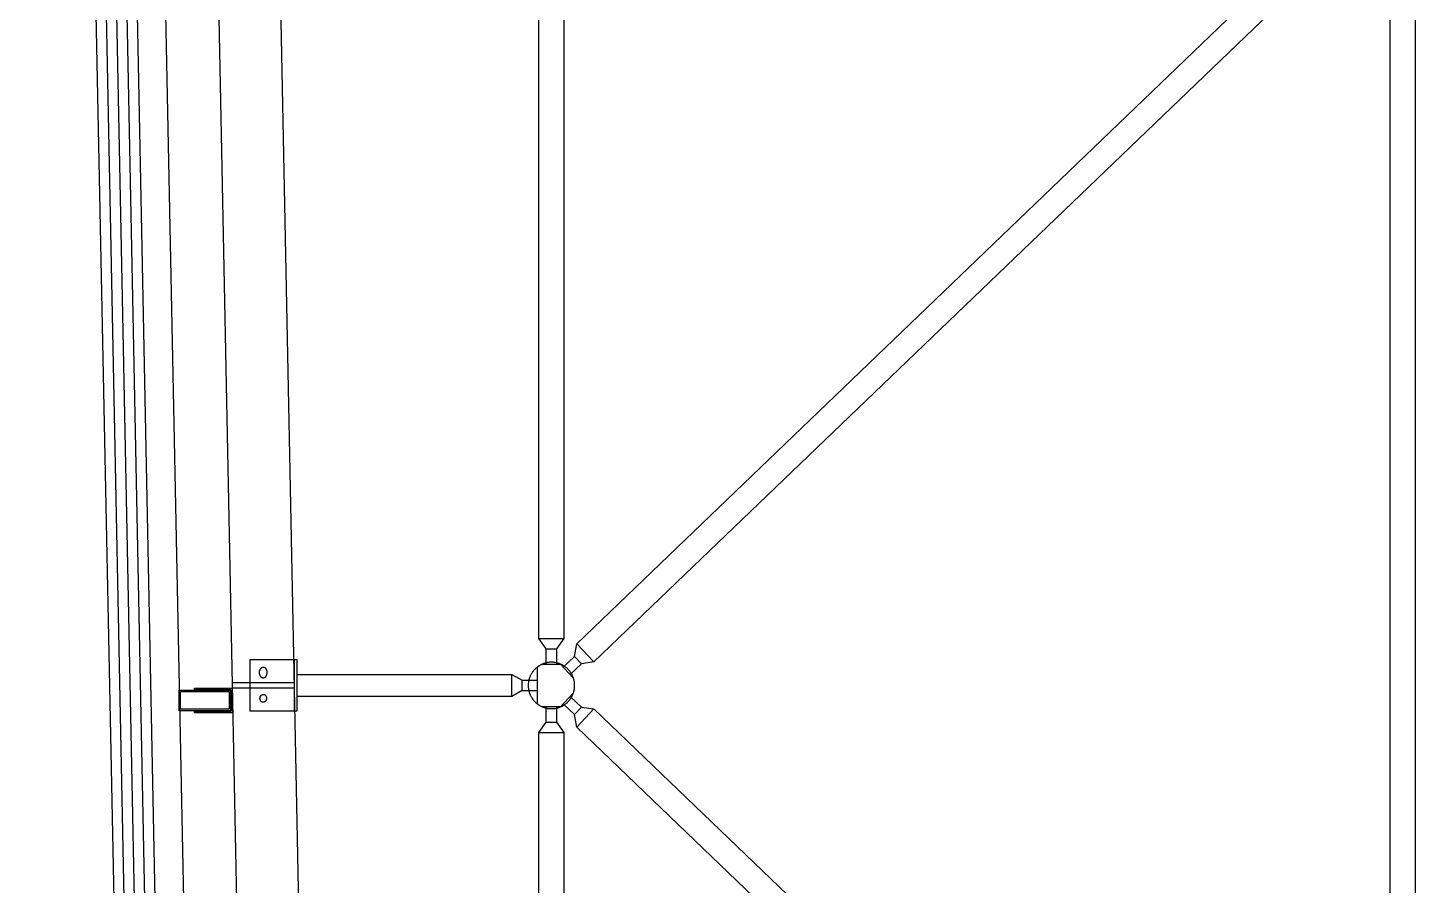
# Model space of a CAD drawing. Header units: centimetres. Extents: x 26569 to 160723, y -3143 to 14565.
# Drawn here: x 45789.2 to 45923.7, y 1422.7 to 1505.8 of the extents above; entities that cross this region are included whole.
import ezdxf

# ---------------------------------------------------------------- set-up
doc = ezdxf.new("R2010")
doc.units = ezdxf.units.CM
doc.header["$LTSCALE"] = 100
doc.linetypes.add('HIDDEN', pattern=[9.525, 6.35, -3.175])
for name, color, linetype in [('A-ELEV-01', 255, 'Continuous'), ('A-ELEV-02', 253, 'Continuous'), ('A-WALL-INSL', 249, 'Continuous'), ('A-WALL-SNWPNL', 200, 'Continuous'), ('S-STEL', 3, 'Continuous')]:
    doc.layers.add(name, color=color, linetype=linetype)
doc.linetypes.add('BATTING', pattern='A,0.00254,-2.54,[134,ltypeshp.shx,S=2.54,R=0,X=-2.54,Y=0],-5.08,[134,ltypeshp.shx,S=2.54,R=180,X=2.54,Y=0],-2.54', length=10.16254)

msp = doc.modelspace()

# ---------------------------------------------------------------- linework, layer by layer
at = {"layer": 'A-ELEV-01'}
for points in [[(45795.99, 1837.9), (45823.74, 450.4)], [(45802.73, 1758.48), (45828.1, 490.06)], [(45808.73, 1758.48), (45834.1, 490.06)], [(45810.81, 1442.32), (45809.06, 1442.32)], [(45810.81, 1441.82), (45809.06, 1441.82)]]:
    msp.add_lwpolyline(points, dxfattribs=at)
at = {"layer": 'A-ELEV-01', "linetype": 'HIDDEN', "ltscale": 0.05}
for points in [[(45815.05, 1442.32), (45810.81, 1442.32)], [(45815.07, 1441.82), (45810.81, 1441.82)]]:
    msp.add_lwpolyline(points, dxfattribs=at)
at = {"layer": 'A-ELEV-02'}
for points in [[(45839.49, 1444.12), (45839.49, 1445.62), (45838.78, 1446.62), (45838.78, 1595.85), (45839.49, 1596.85), (45839.49, 1598.35)], [(45840.49, 1598.35), (45840.49, 1596.85), (45841.2, 1595.85), (45841.2, 1446.62), (45840.49, 1445.62), (45840.49, 1444.12)], [(45921.99, 1364.95), (45921.99, 1366.45), (45921.28, 1367.45), (45921.28, 1516.68), (45921.99, 1517.68), (45921.99, 1519.18)], [(45922.99, 1519.18), (45922.99, 1517.68), (45923.7, 1516.68), (45923.7, 1367.45), (45922.99, 1366.45), (45922.99, 1364.95)], [(45838.78, 1446.62), (45841.2, 1446.62)], [(45839.49, 1445.62), (45840.49, 1445.62)], [(45842.44, 1446.09), (45844.11, 1444.35)], [(45839.06, 1444.12), (45840.92, 1444.12)], [(45840.83, 1444.15), (45842.11, 1442.82)], [(45842.21, 1444.88), (45842.9, 1444.16)], [(45812.41, 1443.47), (45812.41, 1443.47), (45812.41, 1443.48), (45812.41, 1443.49), (45812.41, 1443.5), (45812.41, 1443.51), (45812.41, 1443.51), (45812.41, 1443.52), (45812.41, 1443.53), (45812.4, 1443.54), (45812.4, 1443.55), (45812.4, 1443.55), (45812.4, 1443.56), (45812.4, 1443.57), (45812.39, 1443.58), (45812.39, 1443.59), (45812.39, 1443.6), (45812.38, 1443.6), (45812.38, 1443.61), (45812.38, 1443.62), (45812.37, 1443.63), (45812.37, 1443.63), (45812.36, 1443.64), (45812.36, 1443.65), (45812.35, 1443.66), (45812.35, 1443.67), (45812.34, 1443.67), (45812.34, 1443.68), (45812.33, 1443.69), (45812.33, 1443.69), (45812.32, 1443.7), (45812.31, 1443.71), (45812.31, 1443.71), (45812.3, 1443.72), (45812.3, 1443.73), (45812.29, 1443.73), (45812.28, 1443.74), (45812.27, 1443.74), (45812.27, 1443.75), (45812.26, 1443.75), (45812.25, 1443.76), (45812.25, 1443.76), (45812.24, 1443.77), (45812.23, 1443.77), (45812.22, 1443.78), (45812.21, 1443.78), (45812.21, 1443.78), (45812.2, 1443.79), (45812.19, 1443.79), (45812.18, 1443.79), (45812.17, 1443.8), (45812.17, 1443.8), (45812.16, 1443.8), (45812.15, 1443.8), (45812.14, 1443.81), (45812.13, 1443.81), (45812.12, 1443.81), (45812.12, 1443.81), (45812.11, 1443.81), (45812.1, 1443.81), (45812.09, 1443.81), (45812.08, 1443.82), (45812.08, 1443.82), (45812.07, 1443.82), (45812.06, 1443.82), (45812.05, 1443.82), (45812.05, 1443.82), (45812.04, 1443.82), (45812.03, 1443.81), (45812.02, 1443.81), (45812.01, 1443.81), (45812.01, 1443.81), (45812, 1443.81), (45811.99, 1443.81), (45811.98, 1443.81), (45811.97, 1443.8), (45811.96, 1443.8), (45811.96, 1443.8), (45811.95, 1443.8), (45811.94, 1443.79), (45811.93, 1443.79), (45811.92, 1443.79), (45811.92, 1443.78), (45811.91, 1443.78), (45811.9, 1443.78), (45811.89, 1443.77), (45811.88, 1443.77), (45811.88, 1443.76), (45811.87, 1443.76), (45811.86, 1443.75), (45811.85, 1443.75), (45811.85, 1443.74), (45811.84, 1443.74), (45811.83, 1443.73), (45811.83, 1443.73), (45811.82, 1443.72), (45811.81, 1443.71), (45811.81, 1443.71), (45811.8, 1443.7), (45811.8, 1443.69), (45811.79, 1443.69), (45811.78, 1443.68), (45811.78, 1443.67), (45811.77, 1443.67), (45811.77, 1443.66), (45811.76, 1443.65), (45811.76, 1443.64), (45811.75, 1443.63), (45811.75, 1443.63), (45811.75, 1443.62), (45811.74, 1443.61), (45811.74, 1443.6), (45811.74, 1443.6), (45811.73, 1443.59), (45811.73, 1443.58), (45811.73, 1443.57), (45811.72, 1443.56), (45811.72, 1443.55), (45811.72, 1443.55), (45811.72, 1443.54), (45811.72, 1443.53), (45811.72, 1443.52), (45811.71, 1443.51), (45811.71, 1443.51), (45811.71, 1443.5), (45811.71, 1443.49), (45811.71, 1443.48), (45811.71, 1443.47), (45811.71, 1443.47)], [(45811.71, 1443.17), (45811.71, 1443.47)], [(45811.71, 1443.17), (45811.71, 1443.16), (45811.71, 1443.15), (45811.71, 1443.14), (45811.71, 1443.13), (45811.71, 1443.13), (45811.71, 1443.12), (45811.72, 1443.11), (45811.72, 1443.1), (45811.72, 1443.09), (45811.72, 1443.09), (45811.72, 1443.08), (45811.72, 1443.07), (45811.73, 1443.06), (45811.73, 1443.05), (45811.73, 1443.05), (45811.74, 1443.04), (45811.74, 1443.03), (45811.74, 1443.02), (45811.75, 1443.01), (45811.75, 1443.01), (45811.75, 1443), (45811.76, 1442.99), (45811.76, 1442.98), (45811.77, 1442.97), (45811.77, 1442.97), (45811.78, 1442.96), (45811.78, 1442.95), (45811.79, 1442.95), (45811.8, 1442.94), (45811.8, 1442.93), (45811.81, 1442.93), (45811.81, 1442.92), (45811.82, 1442.91), (45811.83, 1442.91), (45811.83, 1442.9), (45811.84, 1442.89), (45811.85, 1442.89), (45811.85, 1442.88), (45811.86, 1442.88), (45811.87, 1442.87), (45811.88, 1442.87), (45811.88, 1442.86), (45811.89, 1442.86), (45811.9, 1442.86), (45811.91, 1442.85), (45811.92, 1442.85), (45811.92, 1442.84), (45811.93, 1442.84), (45811.94, 1442.84), (45811.95, 1442.83), (45811.96, 1442.83), (45811.96, 1442.83), (45811.97, 1442.83), (45811.98, 1442.83), (45811.99, 1442.82), (45812, 1442.82), (45812.01, 1442.82), (45812.01, 1442.82), (45812.02, 1442.82), (45812.03, 1442.82), (45812.04, 1442.82), (45812.05, 1442.82), (45812.05, 1442.82), (45812.06, 1442.82), (45812.07, 1442.82), (45812.08, 1442.82), (45812.08, 1442.82), (45812.09, 1442.82), (45812.1, 1442.82), (45812.11, 1442.82), (45812.12, 1442.82), (45812.12, 1442.82), (45812.13, 1442.82), (45812.14, 1442.83), (45812.15, 1442.83), (45812.16, 1442.83), (45812.17, 1442.83), (45812.17, 1442.83), (45812.18, 1442.84), (45812.19, 1442.84), (45812.2, 1442.84), (45812.21, 1442.85), (45812.21, 1442.85), (45812.22, 1442.86), (45812.23, 1442.86), (45812.24, 1442.86), (45812.25, 1442.87), (45812.25, 1442.87), (45812.26, 1442.88), (45812.27, 1442.88), (45812.27, 1442.89), (45812.28, 1442.89), (45812.29, 1442.9), (45812.3, 1442.91), (45812.3, 1442.91), (45812.31, 1442.92), (45812.31, 1442.93), (45812.32, 1442.93), (45812.33, 1442.94), (45812.33, 1442.95), (45812.34, 1442.95), (45812.34, 1442.96), (45812.35, 1442.97), (45812.35, 1442.97), (45812.36, 1442.98), (45812.36, 1442.99), (45812.37, 1443), (45812.37, 1443.01), (45812.38, 1443.01), (45812.38, 1443.02), (45812.38, 1443.03), (45812.39, 1443.04), (45812.39, 1443.05), (45812.39, 1443.05), (45812.4, 1443.06), (45812.4, 1443.07), (45812.4, 1443.08), (45812.4, 1443.09), (45812.4, 1443.09), (45812.41, 1443.1), (45812.41, 1443.11), (45812.41, 1443.12), (45812.41, 1443.13), (45812.41, 1443.13), (45812.41, 1443.14), (45812.41, 1443.15), (45812.41, 1443.16), (45812.41, 1443.17)], [(45812.41, 1443.47), (45812.41, 1443.17)], [(45815.31, 1443.13), (45836.14, 1443.13)], [(45836.14, 1443.13), (45837.14, 1442.57)], [(45836.14, 1441.01), (45836.14, 1443.13)], [(45838.64, 1440.27), (45838.64, 1443.87)], [(45806.06, 1441.82), (45806.06, 1441.67)], [(45806.76, 1441.82), (45806.76, 1441.67)], [(45837.14, 1441.57), (45836.14, 1441.01)], [(45837.14, 1442.57), (45838.64, 1442.57)], [(45837.14, 1441.57), (45837.14, 1442.57)], [(45837.14, 1441.57), (45838.64, 1441.57)], [(45836.14, 1441.01), (45815.31, 1441.01)], [(45840.83, 1439.98), (45842.11, 1441.32)], [(45806.06, 1439.57), (45806.06, 1439.42)], [(45806.76, 1439.57), (45806.76, 1439.42)], [(45839.49, 1285.78), (45839.49, 1287.28), (45838.78, 1288.28), (45838.78, 1437.52), (45839.49, 1438.52), (45839.49, 1440.02)], [(45839.06, 1440.02), (45840.92, 1440.02)], [(45840.49, 1440.02), (45840.49, 1438.52), (45841.2, 1437.52), (45841.2, 1288.28), (45840.49, 1287.28), (45840.49, 1285.78)], [(45842.21, 1439.25), (45842.9, 1439.97)], [(45842.44, 1438.04), (45844.11, 1439.79)], [(45838.78, 1437.52), (45841.2, 1437.52)], [(45839.49, 1438.52), (45840.49, 1438.52)]]:
    msp.add_lwpolyline(points, dxfattribs=at)
for points in [[(45841.13, 1443.85), (45842.21, 1444.88), (45842.44, 1446.09), (45918.37, 1518.95), (45919.58, 1519.14), (45920.67, 1520.17), (45921.36, 1519.45), (45920.28, 1518.41), (45920.05, 1517.21), (45844.11, 1444.35), (45842.9, 1444.16), (45841.82, 1443.12)], [(45810.81, 1439.57), (45810.81, 1444.57), (45815.31, 1444.57), (45815.31, 1439.57)], [(45839.99, 1444.32), (45839.94, 1444.32), (45839.89, 1444.31), (45839.84, 1444.31), (45839.79, 1444.31), (45839.74, 1444.3), (45839.69, 1444.3), (45839.63, 1444.29), (45839.58, 1444.28), (45839.53, 1444.27), (45839.48, 1444.26), (45839.43, 1444.24), (45839.37, 1444.23), (45839.32, 1444.21), (45839.27, 1444.2), (45839.22, 1444.18), (45839.16, 1444.16), (45839.11, 1444.14), (45839.06, 1444.11), (45839.01, 1444.09), (45838.96, 1444.06), (45838.91, 1444.04), (45838.86, 1444.01), (45838.81, 1443.98), (45838.76, 1443.95), (45838.71, 1443.92), (45838.67, 1443.88), (45838.62, 1443.85), (45838.57, 1443.81), (45838.53, 1443.78), (45838.49, 1443.74), (45838.44, 1443.7), (45838.4, 1443.66), (45838.36, 1443.62), (45838.32, 1443.57), (45838.28, 1443.53), (45838.25, 1443.48), (45838.21, 1443.44), (45838.17, 1443.39), (45838.14, 1443.35), (45838.11, 1443.3), (45838.08, 1443.25), (45838.05, 1443.2), (45838.02, 1443.15), (45837.99, 1443.1), (45837.97, 1443.05), (45837.94, 1443), (45837.92, 1442.95), (45837.9, 1442.89), (45837.88, 1442.84), (45837.86, 1442.79), (45837.84, 1442.74), (45837.83, 1442.69), (45837.81, 1442.63), (45837.8, 1442.58), (45837.79, 1442.53), (45837.78, 1442.48), (45837.77, 1442.42), (45837.76, 1442.37), (45837.76, 1442.32), (45837.75, 1442.27), (45837.75, 1442.22), (45837.74, 1442.17), (45837.74, 1442.12), (45837.74, 1442.07), (45837.74, 1442.02), (45837.74, 1441.97), (45837.75, 1441.92), (45837.75, 1441.86), (45837.76, 1441.81), (45837.76, 1441.76), (45837.77, 1441.71), (45837.78, 1441.66), (45837.79, 1441.6), (45837.8, 1441.55), (45837.81, 1441.5), (45837.83, 1441.45), (45837.84, 1441.39), (45837.86, 1441.34), (45837.88, 1441.29), (45837.9, 1441.24), (45837.92, 1441.19), (45837.94, 1441.13), (45837.97, 1441.08), (45837.99, 1441.03), (45838.02, 1440.98), (45838.05, 1440.93), (45838.08, 1440.88), (45838.11, 1440.83), (45838.14, 1440.79), (45838.17, 1440.74), (45838.21, 1440.69), (45838.25, 1440.65), (45838.28, 1440.6), (45838.32, 1440.56), (45838.36, 1440.52), (45838.4, 1440.48), (45838.44, 1440.43), (45838.49, 1440.4), (45838.53, 1440.36), (45838.57, 1440.32), (45838.62, 1440.28), (45838.67, 1440.25), (45838.71, 1440.22), (45838.76, 1440.18), (45838.81, 1440.15), (45838.86, 1440.12), (45838.91, 1440.09), (45838.96, 1440.07), (45839.01, 1440.04), (45839.06, 1440.02), (45839.11, 1440), (45839.16, 1439.97), (45839.22, 1439.95), (45839.27, 1439.94), (45839.32, 1439.92), (45839.37, 1439.9), (45839.43, 1439.89), (45839.48, 1439.88), (45839.53, 1439.86), (45839.58, 1439.85), (45839.63, 1439.84), (45839.69, 1439.84), (45839.74, 1439.83), (45839.79, 1439.83), (45839.84, 1439.82), (45839.89, 1439.82), (45839.94, 1439.82), (45839.99, 1439.82), (45840.04, 1439.82), (45840.09, 1439.82), (45840.14, 1439.82), (45840.19, 1439.83), (45840.25, 1439.83), (45840.3, 1439.84), (45840.35, 1439.84), (45840.4, 1439.85), (45840.45, 1439.86), (45840.51, 1439.88), (45840.56, 1439.89), (45840.61, 1439.9), (45840.66, 1439.92), (45840.72, 1439.94), (45840.77, 1439.95), (45840.82, 1439.97), (45840.87, 1440), (45840.92, 1440.02), (45840.97, 1440.04), (45841.03, 1440.07), (45841.08, 1440.09), (45841.13, 1440.12), (45841.17, 1440.15), (45841.22, 1440.18), (45841.27, 1440.22), (45841.32, 1440.25), (45841.36, 1440.28), (45841.41, 1440.32), (45841.45, 1440.36), (45841.5, 1440.4), (45841.54, 1440.43), (45841.58, 1440.48), (45841.62, 1440.52), (45841.66, 1440.56), (45841.7, 1440.6), (45841.74, 1440.65), (45841.77, 1440.69), (45841.81, 1440.74), (45841.84, 1440.79), (45841.88, 1440.83), (45841.91, 1440.88), (45841.94, 1440.93), (45841.96, 1440.98), (45841.99, 1441.03), (45842.02, 1441.08), (45842.04, 1441.13), (45842.06, 1441.19), (45842.08, 1441.24), (45842.1, 1441.29), (45842.12, 1441.34), (45842.14, 1441.39), (45842.16, 1441.45), (45842.17, 1441.5), (45842.18, 1441.55), (45842.19, 1441.6), (45842.2, 1441.66), (45842.21, 1441.71), (45842.22, 1441.76), (45842.23, 1441.81), (45842.23, 1441.86), (45842.24, 1441.92), (45842.24, 1441.97), (45842.24, 1442.02), (45842.24, 1442.07), (45842.24, 1442.12), (45842.24, 1442.17), (45842.24, 1442.22), (45842.23, 1442.27), (45842.23, 1442.32), (45842.22, 1442.37), (45842.21, 1442.42), (45842.2, 1442.48), (45842.19, 1442.53), (45842.18, 1442.58), (45842.17, 1442.63), (45842.16, 1442.69), (45842.14, 1442.74), (45842.12, 1442.79), (45842.1, 1442.84), (45842.08, 1442.89), (45842.06, 1442.95), (45842.04, 1443), (45842.02, 1443.05), (45841.99, 1443.1), (45841.96, 1443.15), (45841.94, 1443.2), (45841.91, 1443.25), (45841.88, 1443.3), (45841.84, 1443.35), (45841.81, 1443.39), (45841.77, 1443.44), (45841.74, 1443.48), (45841.7, 1443.53), (45841.66, 1443.57), (45841.62, 1443.62), (45841.58, 1443.66), (45841.54, 1443.7), (45841.5, 1443.74), (45841.45, 1443.78), (45841.41, 1443.81), (45841.36, 1443.85), (45841.32, 1443.88), (45841.27, 1443.92), (45841.22, 1443.95), (45841.17, 1443.98), (45841.13, 1444.01), (45841.08, 1444.04), (45841.03, 1444.06), (45840.97, 1444.09), (45840.92, 1444.11), (45840.87, 1444.14), (45840.82, 1444.16), (45840.77, 1444.18), (45840.72, 1444.2), (45840.66, 1444.21), (45840.61, 1444.23), (45840.56, 1444.24), (45840.51, 1444.26), (45840.45, 1444.27), (45840.4, 1444.28), (45840.35, 1444.29), (45840.3, 1444.3), (45840.25, 1444.3), (45840.19, 1444.31), (45840.14, 1444.31), (45840.09, 1444.31), (45840.04, 1444.32)], [(45808.91, 1439.57), (45808.91, 1441.67), (45805.41, 1441.67), (45805.41, 1441.82), (45809.06, 1441.82), (45809.06, 1439.42), (45805.41, 1439.42), (45805.41, 1439.57)], [(45812.06, 1441.17), (45812.05, 1441.17), (45812.05, 1441.17), (45812.04, 1441.17), (45812.03, 1441.16), (45812.02, 1441.16), (45812.01, 1441.16), (45812.01, 1441.16), (45812, 1441.16), (45811.99, 1441.16), (45811.98, 1441.16), (45811.97, 1441.15), (45811.96, 1441.15), (45811.96, 1441.15), (45811.95, 1441.15), (45811.94, 1441.14), (45811.93, 1441.14), (45811.92, 1441.14), (45811.92, 1441.13), (45811.91, 1441.13), (45811.9, 1441.13), (45811.89, 1441.12), (45811.88, 1441.12), (45811.88, 1441.11), (45811.87, 1441.11), (45811.86, 1441.1), (45811.85, 1441.1), (45811.85, 1441.09), (45811.84, 1441.09), (45811.83, 1441.08), (45811.83, 1441.08), (45811.82, 1441.07), (45811.81, 1441.06), (45811.81, 1441.06), (45811.8, 1441.05), (45811.8, 1441.04), (45811.79, 1441.04), (45811.78, 1441.03), (45811.78, 1441.02), (45811.77, 1441.02), (45811.77, 1441.01), (45811.76, 1441), (45811.76, 1440.99), (45811.75, 1440.98), (45811.75, 1440.98), (45811.75, 1440.97), (45811.74, 1440.96), (45811.74, 1440.95), (45811.74, 1440.95), (45811.73, 1440.94), (45811.73, 1440.93), (45811.73, 1440.92), (45811.72, 1440.91), (45811.72, 1440.9), (45811.72, 1440.9), (45811.72, 1440.89), (45811.72, 1440.88), (45811.72, 1440.87), (45811.71, 1440.86), (45811.71, 1440.86), (45811.71, 1440.85), (45811.71, 1440.84), (45811.71, 1440.83), (45811.71, 1440.82), (45811.71, 1440.82), (45811.71, 1440.81), (45811.71, 1440.8), (45811.71, 1440.79), (45811.71, 1440.78), (45811.71, 1440.78), (45811.71, 1440.77), (45811.72, 1440.76), (45811.72, 1440.75), (45811.72, 1440.74), (45811.72, 1440.74), (45811.72, 1440.73), (45811.72, 1440.72), (45811.73, 1440.71), (45811.73, 1440.7), (45811.73, 1440.7), (45811.74, 1440.69), (45811.74, 1440.68), (45811.74, 1440.67), (45811.75, 1440.66), (45811.75, 1440.66), (45811.75, 1440.65), (45811.76, 1440.64), (45811.76, 1440.63), (45811.77, 1440.62), (45811.77, 1440.62), (45811.78, 1440.61), (45811.78, 1440.6), (45811.79, 1440.6), (45811.8, 1440.59), (45811.8, 1440.58), (45811.81, 1440.58), (45811.81, 1440.57), (45811.82, 1440.56), (45811.83, 1440.56), (45811.83, 1440.55), (45811.84, 1440.54), (45811.85, 1440.54), (45811.85, 1440.53), (45811.86, 1440.53), (45811.87, 1440.52), (45811.88, 1440.52), (45811.88, 1440.51), (45811.89, 1440.51), (45811.9, 1440.51), (45811.91, 1440.5), (45811.92, 1440.5), (45811.92, 1440.49), (45811.93, 1440.49), (45811.94, 1440.49), (45811.95, 1440.48), (45811.96, 1440.48), (45811.96, 1440.48), (45811.97, 1440.48), (45811.98, 1440.48), (45811.99, 1440.47), (45812, 1440.47), (45812.01, 1440.47), (45812.01, 1440.47), (45812.02, 1440.47), (45812.03, 1440.47), (45812.04, 1440.47), (45812.05, 1440.47), (45812.05, 1440.47), (45812.06, 1440.47), (45812.07, 1440.47), (45812.08, 1440.47), (45812.08, 1440.47), (45812.09, 1440.47), (45812.1, 1440.47), (45812.11, 1440.47), (45812.12, 1440.47), (45812.12, 1440.47), (45812.13, 1440.47), (45812.14, 1440.48), (45812.15, 1440.48), (45812.16, 1440.48), (45812.17, 1440.48), (45812.17, 1440.48), (45812.18, 1440.49), (45812.19, 1440.49), (45812.2, 1440.49), (45812.21, 1440.5), (45812.21, 1440.5), (45812.22, 1440.51), (45812.23, 1440.51), (45812.24, 1440.51), (45812.25, 1440.52), (45812.25, 1440.52), (45812.26, 1440.53), (45812.27, 1440.53), (45812.27, 1440.54), (45812.28, 1440.54), (45812.29, 1440.55), (45812.3, 1440.56), (45812.3, 1440.56), (45812.31, 1440.57), (45812.31, 1440.58), (45812.32, 1440.58), (45812.33, 1440.59), (45812.33, 1440.6), (45812.34, 1440.6), (45812.34, 1440.61), (45812.35, 1440.62), (45812.35, 1440.62), (45812.36, 1440.63), (45812.36, 1440.64), (45812.37, 1440.65), (45812.37, 1440.66), (45812.38, 1440.66), (45812.38, 1440.67), (45812.38, 1440.68), (45812.39, 1440.69), (45812.39, 1440.7), (45812.39, 1440.7), (45812.4, 1440.71), (45812.4, 1440.72), (45812.4, 1440.73), (45812.4, 1440.74), (45812.4, 1440.74), (45812.41, 1440.75), (45812.41, 1440.76), (45812.41, 1440.77), (45812.41, 1440.78), (45812.41, 1440.78), (45812.41, 1440.79), (45812.41, 1440.8), (45812.41, 1440.81), (45812.41, 1440.82), (45812.41, 1440.82), (45812.41, 1440.83), (45812.41, 1440.84), (45812.41, 1440.85), (45812.41, 1440.86), (45812.41, 1440.86), (45812.41, 1440.87), (45812.41, 1440.88), (45812.4, 1440.89), (45812.4, 1440.9), (45812.4, 1440.9), (45812.4, 1440.91), (45812.4, 1440.92), (45812.39, 1440.93), (45812.39, 1440.94), (45812.39, 1440.95), (45812.38, 1440.95), (45812.38, 1440.96), (45812.38, 1440.97), (45812.37, 1440.98), (45812.37, 1440.98), (45812.36, 1440.99), (45812.36, 1441), (45812.35, 1441.01), (45812.35, 1441.02), (45812.34, 1441.02), (45812.34, 1441.03), (45812.33, 1441.04), (45812.33, 1441.04), (45812.32, 1441.05), (45812.31, 1441.06), (45812.31, 1441.06), (45812.3, 1441.07), (45812.3, 1441.08), (45812.29, 1441.08), (45812.28, 1441.09), (45812.27, 1441.09), (45812.27, 1441.1), (45812.26, 1441.1), (45812.25, 1441.11), (45812.25, 1441.11), (45812.24, 1441.12), (45812.23, 1441.12), (45812.22, 1441.13), (45812.21, 1441.13), (45812.21, 1441.13), (45812.2, 1441.14), (45812.19, 1441.14), (45812.18, 1441.14), (45812.17, 1441.15), (45812.17, 1441.15), (45812.16, 1441.15), (45812.15, 1441.15), (45812.14, 1441.16), (45812.13, 1441.16), (45812.12, 1441.16), (45812.12, 1441.16), (45812.11, 1441.16), (45812.1, 1441.16), (45812.09, 1441.16), (45812.08, 1441.17), (45812.08, 1441.17), (45812.07, 1441.17)], [(45920.67, 1363.96), (45919.58, 1365), (45918.37, 1365.18), (45842.44, 1438.04), (45842.21, 1439.25), (45841.13, 1440.29), (45841.82, 1441.01), (45842.9, 1439.97), (45844.11, 1439.79), (45920.05, 1366.92), (45920.28, 1365.72), (45921.36, 1364.68)]]:
    msp.add_lwpolyline(points, close=True, dxfattribs=at)
at = {"layer": 'A-ELEV-02', "linetype": 'HIDDEN', "ltscale": 0.1}
msp.add_lwpolyline([(45815.06, 1444.57), (45815.06, 1439.57)], dxfattribs=at)
at = {"layer": 'A-WALL-INSL'}
for points in [[(45789.24, 1837.82), (45816.99, 450.4)], [(45791.24, 1837.86), (45818.99, 450.4)]]:
    msp.add_lwpolyline(points, dxfattribs=at)
at = {"layer": 'A-WALL-INSL', "linetype": 'BATTING', "ltscale": 0.002}
for points in [[(45790.24, 1837.84), (45817.99, 450.38)], [(45792.24, 1837.88), (45819.99, 450.38)]]:
    msp.add_lwpolyline(points, dxfattribs=at)
at = {"layer": 'A-WALL-SNWPNL', "ltscale": 100}
msp.add_lwpolyline([(45793.24, 1837.9), (45820.99, 450.4)], dxfattribs=at)
at = {"layer": 'S-STEL'}
for points in [[(45808.91, 1441.62), (45808.91, 1439.62), (45803.91, 1439.62), (45803.91, 1441.62)], [(45808.76, 1441.47), (45808.76, 1439.77), (45804.06, 1439.77), (45804.06, 1441.47)]]:
    msp.add_lwpolyline(points, close=True, dxfattribs=at)

doc.saveas('drawing.dxf')
